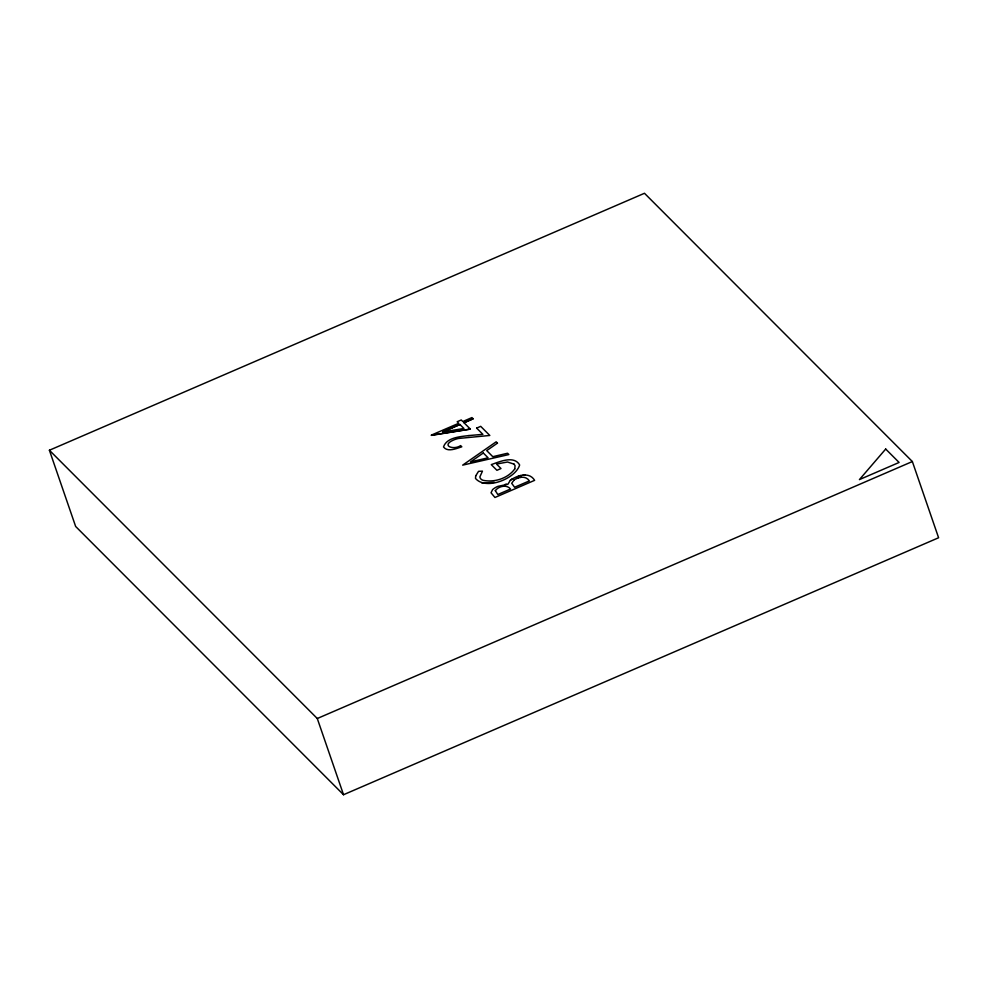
<?xml version="1.0" encoding="UTF-8"?>
<svg xmlns="http://www.w3.org/2000/svg" width="988" height="988" viewBox="0 0 988 988"><rect width="100%" height="100%" fill="white"/><g stroke="black" fill="none" stroke-linecap="round" stroke-linejoin="round"><path stroke-width="1.48" d="M514.131 479.884C518.675 476.796 525.875 475.475 529.358 480.909L514.6 487.269L511.71 483.317L514.118 479.872M495.309 490.653L497.816 494.519L510.537 489.023C506.745 484.145 498.458 486.22 495.309 490.666M475.71 475.87L475.487 478.414C485.775 490.591 515.6 478.772 519.651 464.965C513.921 455.073 499.397 461.853 491.258 464.619L496.927 470.3L500.99 468.534L496.519 464.064L507.474 462.014L514.056 464.138M514.773 468.917L515.069 465.706L514.056 464.125M475.71 475.883L478.538 471.338L482.465 471.128L479.909 476.784A19.896 7.867 -19 0 0 482.922 480.279C494.185 482.749 507.956 478.464 514.773 468.917M510.364 480.23L507.906 484.268L497.915 486.355A10.683 4.224 -19 0 0 492.58 489.628L491.048 492.802L494.951 497.483L534.619 480.341C529.21 471.35 517.169 475.401 510.364 480.23L511.945 479.131M497.458 443.13L486.726 450.614L492.802 456.691L507.548 453.245L508.869 454.554L462.668 465.138L496.161 441.821L497.47 443.143M49.4 450.244L644.472 193.278L912.356 461.544L938.6 537.756L343.528 794.723L75.644 526.456L49.4 450.244L317.284 718.511L343.528 794.723M442.698 431.929L459.926 424.482L463.915 428.496L442.698 431.929L459.926 424.494M463.99 422.728L473.141 418.776L471.943 417.578L462.792 421.53L461.248 419.974L457.172 421.74L458.728 423.296L431.262 435.152L470.35 429.101L463.99 422.728L473.153 418.789M476.636 428.113L480.699 426.347L489.801 435.461L458.593 438.462A10.3 4.075 -19 0 0 453.492 440.055C440.611 445.699 453.665 450.417 460.618 445.6L461.828 446.811C456.542 448.416 447.613 452.578 443.513 446.947C446.737 437.314 460.42 436.671 468.93 435.572M317.284 718.511L912.356 461.544M516.662 478.501L518.206 477.92M518.404 476.204L520.837 475.537M494.408 482.317L481.959 483.07M519.787 477.5L521.516 477.216M431.497 435.387L470.35 429.088M468.917 435.56L482.873 434.35L476.636 428.1M523.01 475.166L525.048 474.993M505.239 484.318L506.634 484.231M885.693 449.046L859.424 479.6L899.092 462.458L885.693 449.046M483.293 452.998L470.498 461.915L488.084 457.802L483.293 452.998"/></g></svg>
